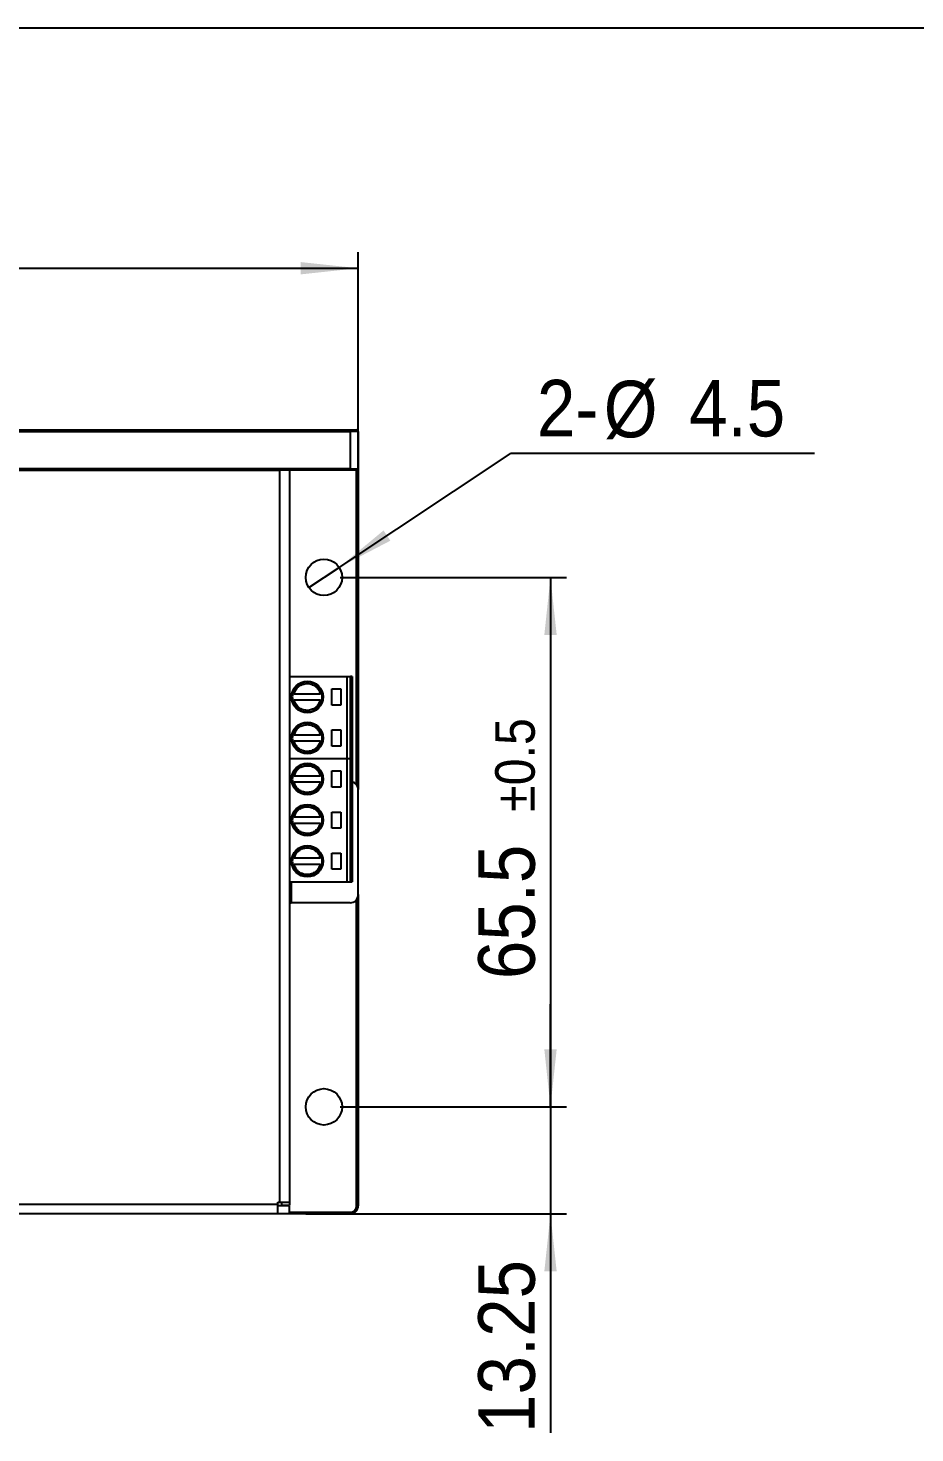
# Model space of a CAD drawing. Header units: millimetres. Extents: x 12 to 584, y 10 to 401.
# Drawn here: x 235.3 to 345, y 226.8 to 400.6 of the extents above; entities that cross this region are included whole.
import ezdxf

# ---------------------------------------------------------------- set-up
doc = ezdxf.new("R2010")
doc.units = ezdxf.units.MM
doc.header["$LTSCALE"] = 2
doc.layers.add('尺寸', color=4, linetype='Continuous')
doc.layers.add('草图直线', color=4, linetype='Continuous')
doc.styles.add('SLDTEXTSTYLE3', font='GOTHIC.TTF', dxfattribs={"width": 0.913})
doc.dimstyles.new('SLDDIMSTYLE0', dxfattribs={"dimtxt": 7, "dimasz": 7.112, "dimexe": 0, "dimexo": 0.0625, "dimgap": 1.75, "dimtad": 1, "dimdec": 0, "dimrnd": 1e-09, "dimzin": 12, "dimdsep": 46, "dimtxsty": 'SLDTEXTSTYLE3', "dimsah": 1, "dimcen": 0.09, "dimadec": 0, "dimazin": 3, "dimtol": 1, "dimtp": 0.3, "dimtm": 0.3, "dimtfac": 1, "dimtdec": 1, "dimtofl": 0, "dimtmove": 0, "dimatfit": 3, "dimfxl": 0, "dimfrac": 2, "dimtolj": 1, "dimarcsym": 0})
doc.dimstyles.new('SLDDIMSTYLE1', dxfattribs={"dimtxt": 7, "dimasz": 7.112, "dimexe": 0, "dimexo": 0.0625, "dimgap": 1.75, "dimtad": 1, "dimdec": 1, "dimrnd": 1e-09, "dimzin": 12, "dimdsep": 46, "dimtxsty": 'SLDTEXTSTYLE3', "dimsah": 1, "dimcen": 0.09, "dimadec": 0, "dimazin": 3, "dimtol": 1, "dimtp": 0.5, "dimtm": 0.5, "dimtfac": 1, "dimtdec": 1, "dimtofl": 0, "dimtmove": 0, "dimatfit": 3, "dimfxl": 0, "dimfrac": 2, "dimtolj": 1, "dimarcsym": 0})
doc.dimstyles.new('SLDDIMSTYLE3', dxfattribs={"dimtxt": 7, "dimasz": 7.112, "dimexe": 0, "dimexo": 0.0625, "dimgap": 1.75, "dimtad": 1, "dimdec": 0, "dimrnd": 1e-09, "dimzin": 12, "dimdsep": 46, "dimtxsty": 'SLDTEXTSTYLE3', "dimsah": 1, "dimcen": 0.09, "dimadec": 0, "dimazin": 3, "dimtfac": 1, "dimtdec": 1, "dimtmove": 0, "dimatfit": 0, "dimfxl": 0, "dimfrac": 2, "dimtolj": 1, "dimtzin": 12, "dimarcsym": 0})
doc.dimstyles.new('SLDDIMSTYLE4', dxfattribs={"dimtxt": 7, "dimasz": 7.112, "dimexe": 0, "dimexo": 0.0625, "dimgap": 1.75, "dimtad": 0, "dimtih": 1, "dimtoh": 1, "dimdec": 1, "dimrnd": 1e-09, "dimzin": 12, "dimdsep": 46, "dimtxsty": 'SLDTEXTSTYLE3', "dimblk1": 'NONE', "dimsah": 1, "dimcen": 0, "dimadec": 0, "dimazin": 3, "dimtfac": 1, "dimtdec": 1, "dimtmove": 0, "dimatfit": 3, "dimldrblk": 'NONE', "dimfxl": 0, "dimfrac": 2, "dimtolj": 1, "dimtzin": 12, "dimarcsym": 0})

# ---------------------------------------------------------------- blocks, each defined once
blk = doc.blocks.new('_D')
at = {"layer": '尺寸'}
for p, q in [((126.16, 308.39), (126.16, 372.89)), ((276.16, 308.39), (276.16, 372.89)), ((126.16, 370.89), (276.16, 370.89))]:
    blk.add_line(p, q, dxfattribs=at)
for points in [[(126.16, 370.89), (133.28, 370.13), (133.28, 371.65)], [(276.16, 370.89), (269.05, 371.65), (269.05, 370.13)]]:
    blk.add_solid(points, dxfattribs=at)
at = {"layer": '尺寸', "attachment_point": 1, "style": 'SLDTEXTSTYLE3'}
for s, insert, char_height in [('150', (181.83, 379.83), 7), ('±0.3', (199.93, 377.73), 4.9)]:
    blk.add_mtext(s, dxfattribs=dict(at, insert=insert, char_height=char_height))
blk = doc.blocks.new('_D_4')
at = {"layer": '尺寸'}
for p, q in [((273.91, 332.64), (301.94, 332.64)), ((299.94, 332.64), (299.94, 267.14)), ((273.91, 267.14), (301.94, 267.14))]:
    blk.add_line(p, q, dxfattribs=at)
for points in [[(299.94, 332.64), (299.18, 325.53), (300.71, 325.53)], [(299.94, 267.14), (300.71, 274.25), (299.18, 274.25)]]:
    blk.add_solid(points, dxfattribs=at)
at = {"layer": '尺寸', "attachment_point": 1, "rotation": 90, "style": 'SLDTEXTSTYLE3'}
for s, insert, char_height in [('±0.5', (293.1, 303.63), 4.9), ('65.5', (291, 282.94), 7)]:
    blk.add_mtext(s, dxfattribs=dict(at, insert=insert, char_height=char_height))
blk = doc.blocks.new('_D_5')
at = {"layer": '尺寸'}
for p, q in [((299.94, 267.14), (299.94, 279.84)), ((273.91, 267.14), (301.94, 267.14)), ((299.94, 267.14), (299.94, 253.89)), ((269.66, 253.89), (301.94, 253.89)), ((299.94, 253.89), (299.94, 226.8))]:
    blk.add_line(p, q, dxfattribs=at)
for points in [[(299.94, 267.14), (300.71, 274.25), (299.18, 274.25)], [(299.94, 253.89), (299.18, 246.78), (300.71, 246.78)]]:
    blk.add_solid(points, dxfattribs=at)
at = {"layer": '尺寸', "insert": (291, 226.8), "char_height": 7, "attachment_point": 1, "rotation": 90, "style": 'SLDTEXTSTYLE3'}
blk.add_mtext('13.25', dxfattribs=at)
blk = doc.blocks.new('_D_6')
at = {"layer": '尺寸'}
for p, q in [((273.79, 333.88), (295.09, 348.03)), ((295.09, 348.03), (332.61, 348.03)), ((270.04, 331.39), (273.79, 333.88))]:
    blk.add_line(p, q, dxfattribs=at)
blk.add_solid([(273.79, 333.88), (280.13, 337.18), (279.29, 338.45)], dxfattribs=at)
at = {"layer": '尺寸', "char_height": 7, "attachment_point": 1, "style": 'SLDTEXTSTYLE3'}
for s, insert in [('2-', (298.27, 357.08)), ('%%c', (306.54, 356.97)), ('4.5', (317.1, 357.08))]:
    blk.add_mtext(s, dxfattribs=dict(at, insert=insert))
blk = doc.blocks.new('_None')

msp = doc.modelspace()

# ---------------------------------------------------------------- linework, layer by layer
for p, q in [((127.16, 350.89), (275.16, 350.89)), ((127.16, 350.69), (275.16, 350.69)), ((275.16, 350.69), (275.16, 350.89)), ((276.16, 350.69), (275.16, 350.69)), ((275.16, 350.69), (275.16, 346.09)), ((276.16, 350.69), (276.16, 346.09)), ((275.16, 346.09), (127.16, 346.09)), ((135.86, 345.89), (266.46, 345.89)), ((266.46, 255.34), (266.46, 345.89)), ((267.13, 345.89), (266.46, 345.89)), ((275.16, 345.89), (267.13, 345.89)), ((267.66, 345.89), (267.66, 255.34)), ((275.16, 345.89), (275.16, 346.09)), ((275.16, 346.09), (276.16, 346.09)), ((275.96, 306.99), (275.96, 345.89)), ((276.16, 346.09), (276.16, 306.39)), ((267.66, 320.39), (274.79, 320.39)), ((274.79, 310.23), (274.79, 320.39)), ((274.79, 320.39), (275.2, 320.39)), ((275.2, 310.23), (275.2, 320.39)), ((275.27, 320.39), (275.2, 320.39)), ((275.27, 310.23), (275.27, 320.39)), ((275.34, 320.39), (275.27, 320.39)), ((275.34, 320.39), (275.34, 310.23)), ((275.39, 320.39), (275.34, 320.39)), ((275.39, 320.39), (275.39, 310.23)), ((275.4, 320.39), (275.39, 320.39)), ((275.4, 320.39), (275.4, 310.23)), ((268.24, 318.25), (271.45, 318.25)), ((272.9, 318.85), (274.01, 318.85)), ((272.9, 316.85), (272.9, 318.85)), ((274.01, 318.85), (274.01, 316.85)), ((271.45, 317.45), (268.24, 317.45)), ((274.01, 316.85), (272.9, 316.85)), ((268.24, 313.17), (271.45, 313.17)), ((272.9, 313.77), (274.01, 313.77)), ((272.9, 311.77), (272.9, 313.77)), ((274.01, 313.77), (274.01, 311.77)), ((271.45, 312.37), (268.24, 312.37)), ((274.01, 311.77), (272.9, 311.77)), ((267.66, 310.23), (274.79, 310.23)), ((274.79, 310.23), (275.2, 310.23)), ((274.79, 294.99), (274.79, 310.23)), ((275.2, 310.23), (275.27, 310.23)), ((275.2, 294.99), (275.2, 310.23)), ((275.27, 310.23), (275.34, 310.23)), ((275.27, 294.99), (275.27, 310.23)), ((275.34, 310.23), (275.39, 310.23)), ((275.34, 310.23), (275.34, 294.99)), ((275.39, 310.23), (275.4, 310.23)), ((275.39, 310.23), (275.39, 294.99)), ((275.4, 310.23), (275.4, 294.99)), ((268.24, 308.09), (271.45, 308.09)), ((272.9, 308.69), (274.01, 308.69)), ((272.9, 306.69), (272.9, 308.69)), ((274.01, 308.69), (274.01, 306.69)), ((271.45, 307.29), (268.24, 307.29)), ((274.01, 306.69), (272.9, 306.69)), ((276.16, 293.39), (276.16, 306.39)), ((268.24, 303.01), (271.45, 303.01)), ((272.9, 301.61), (272.9, 303.61)), ((272.9, 303.61), (274.01, 303.61)), ((274.01, 303.61), (274.01, 301.61)), ((271.45, 302.21), (268.24, 302.21)), ((274.01, 301.61), (272.9, 301.61)), ((268.24, 297.93), (271.45, 297.93)), ((272.9, 298.53), (274.01, 298.53)), ((272.9, 296.53), (272.9, 298.53)), ((274.01, 298.53), (274.01, 296.53)), ((271.45, 297.13), (268.24, 297.13)), ((274.01, 296.53), (272.9, 296.53)), ((267.66, 294.99), (274.79, 294.99)), ((267.86, 294.99), (267.86, 292.39)), ((274.79, 294.99), (275.2, 294.99)), ((275.2, 294.99), (275.27, 294.99)), ((275.27, 294.99), (275.34, 294.99)), ((275.34, 294.99), (275.39, 294.99)), ((275.39, 294.99), (275.4, 294.99)), ((267.66, 292.39), (267.86, 292.39)), ((275.16, 292.39), (267.86, 292.39)), ((275.96, 254.89), (275.96, 292.79)), ((276.16, 293.39), (276.16, 254.89)), ((136.11, 255.09), (266.21, 255.09)), ((266.21, 253.89), (136.11, 253.89)), ((266.21, 255.34), (266.46, 255.34)), ((266.21, 255.09), (266.21, 255.34)), ((266.21, 253.89), (266.21, 255.09)), ((267.66, 254.89), (266.21, 254.89)), ((267.66, 253.89), (266.21, 253.89)), ((266.46, 255.34), (267.66, 255.34)), ((266.66, 255.34), (266.66, 254.99)), ((266.66, 254.99), (267.66, 254.99)), ((267.66, 255.34), (267.66, 254.99)), ((267.66, 253.89), (267.66, 254.89)), ((267.66, 254.09), (275.16, 254.09)), ((275.16, 253.89), (267.66, 253.89)), ((275.16, 254.09), (275.16, 253.89)), ((275.96, 254.89), (276.16, 254.89))]:
    msp.add_line(p, q)
for centre, radius in [((271.91, 332.64), 2.25), ((269.85, 317.85), 1.95), ((269.85, 312.77), 1.95), ((269.85, 307.69), 1.95), ((269.85, 302.61), 1.95), ((269.85, 297.53), 1.95), ((271.91, 267.14), 2.25)]:
    msp.add_circle(centre, radius)
for centre, radius, start, end in [((275.96, 350.69), 0.2, 0, 90), ((275.96, 346.09), 0.2, 270, 0), ((269.85, 317.85), 1.85, 167.5566, 192.4434), ((269.85, 317.85), 1.85, 12.4434, 167.5566), ((269.85, 317.85), 1.85, 347.5566, 12.4434), ((269.85, 317.85), 1.85, 192.4434, 347.5566), ((269.85, 312.77), 1.85, 12.4434, 167.5566), ((269.85, 312.77), 1.85, 167.5566, 192.4434), ((269.85, 312.77), 1.85, 347.5566, 12.4434), ((269.85, 312.77), 1.85, 192.4434, 347.5566), ((269.85, 307.69), 1.85, 12.4434, 167.5566), ((269.85, 307.69), 1.85, 167.5566, 192.4434), ((269.85, 307.69), 1.85, 347.5566, 12.4434), ((269.85, 307.69), 1.85, 192.4434, 347.5566), ((275.16, 306.39), 1, 0, 76.5263), ((269.85, 302.61), 1.85, 12.4434, 167.5566), ((269.85, 302.61), 1.85, 167.5566, 192.4434), ((269.85, 302.61), 1.85, 347.5566, 12.4434), ((269.85, 302.61), 1.85, 192.4434, 347.5566), ((269.85, 297.53), 1.85, 12.4434, 167.5566), ((269.85, 297.53), 1.85, 167.5566, 192.4434), ((269.85, 297.53), 1.85, 347.5566, 12.4434), ((269.85, 297.53), 1.85, 192.4434, 347.5566), ((275.16, 293.39), 1, 270, 0), ((275.16, 254.89), 1, 270, 0)]:
    msp.add_arc(centre, radius, start, end)
for points, knots in [([(275.16, 350.89), (275.27, 350.89), (275.42, 350.89), (275.61, 350.89), (275.73, 350.89), (275.84, 350.89), (275.94, 350.89), (275.95, 350.89), (275.96, 350.89)], [0, 0, 0, 0, 0.239443, 0.3695074, 0.4999998, 0.6300645, 0.760557, 1, 1, 1, 1]), ([(275.96, 345.89), (275.95, 345.89), (275.94, 345.89), (275.84, 345.89), (275.73, 345.89), (275.61, 345.89), (275.42, 345.89), (275.27, 345.89), (275.16, 345.89)], [0, 0, 0, 0, 0.239443, 0.3695074, 0.4999998, 0.6300645, 0.760557, 1, 1, 1, 1]), ([(268.24, 318.25), (268.21, 318.25), (268.17, 318.25), (268.11, 318.25), (268.06, 318.25), (268.04, 318.25), (268.04, 318.25), (268.04, 318.25)], [0, 0, 0, 0, 0.2223218, 0.4447767, 0.6635444, 0.8766715, 1, 1, 1, 1]), ([(268.24, 318.25), (268.3, 318.42), (268.42, 318.77), (268.81, 319.18), (269.29, 319.44), (269.87, 319.54), (270.27, 319.46), (270.48, 319.38), (270.67, 319.3), (270.98, 319.09), (271.21, 318.81), (271.3, 318.65), (271.33, 318.58), (271.39, 318.45), (271.43, 318.32), (271.45, 318.25)], [0, 0, 0, 0, 0.124967, 0.249935, 0.374902, 0.499869, 0.645059, 0.646281, 0.655175, 0.780425, 0.899259, 0.899968, 0.906297, 0.949665, 1, 1, 1, 1]), ([(271.65, 318.25), (271.65, 318.25), (271.65, 318.25), (271.61, 318.25), (271.56, 318.25), (271.51, 318.25), (271.47, 318.25), (271.45, 318.25)], [0, 0, 0, 0, 0.207955, 0.415841, 0.625738, 0.840384, 1, 1, 1, 1]), ([(268.04, 317.45), (268.04, 317.45), (268.04, 317.45), (268.08, 317.45), (268.13, 317.45), (268.18, 317.45), (268.22, 317.45), (268.24, 317.45)], [0, 0, 0, 0, 0.207955, 0.415841, 0.625738, 0.840384, 1, 1, 1, 1]), ([(271.45, 317.45), (271.39, 317.27), (271.27, 316.93), (270.88, 316.52), (270.4, 316.25), (269.82, 316.15), (269.42, 316.23), (269.21, 316.32), (269.02, 316.4), (268.71, 316.6), (268.48, 316.89), (268.39, 317.05), (268.36, 317.11), (268.3, 317.25), (268.26, 317.38), (268.24, 317.45)], [0, 0, 0, 0, 0.124967, 0.249935, 0.374902, 0.499869, 0.645059, 0.646281, 0.655175, 0.780425, 0.899259, 0.899968, 0.906297, 0.949665, 1, 1, 1, 1]), ([(271.45, 317.45), (271.48, 317.45), (271.52, 317.45), (271.58, 317.45), (271.63, 317.45), (271.65, 317.45), (271.65, 317.45), (271.65, 317.45)], [0, 0, 0, 0, 0.222322, 0.444777, 0.663544, 0.876671, 1, 1, 1, 1]), ([(268.24, 313.17), (268.21, 313.17), (268.17, 313.17), (268.11, 313.17), (268.06, 313.17), (268.04, 313.17), (268.04, 313.17), (268.04, 313.17)], [0, 0, 0, 0, 0.222322, 0.444777, 0.663544, 0.876671, 1, 1, 1, 1]), ([(268.24, 313.17), (268.3, 313.34), (268.42, 313.69), (268.81, 314.1), (269.29, 314.36), (269.87, 314.46), (270.27, 314.38), (270.48, 314.3), (270.67, 314.22), (270.98, 314.01), (271.21, 313.73), (271.3, 313.57), (271.33, 313.5), (271.39, 313.37), (271.43, 313.24), (271.45, 313.17)], [0, 0, 0, 0, 0.124967, 0.249935, 0.374902, 0.499869, 0.645059, 0.646281, 0.655175, 0.780425, 0.899259, 0.899968, 0.906297, 0.949665, 1, 1, 1, 1]), ([(271.65, 313.17), (271.65, 313.17), (271.65, 313.17), (271.61, 313.17), (271.56, 313.17), (271.51, 313.17), (271.47, 313.17), (271.45, 313.17)], [0, 0, 0, 0, 0.207955, 0.415841, 0.625738, 0.840384, 1, 1, 1, 1]), ([(268.04, 312.37), (268.04, 312.37), (268.04, 312.37), (268.08, 312.37), (268.13, 312.37), (268.18, 312.37), (268.22, 312.37), (268.24, 312.37)], [0, 0, 0, 0, 0.207955, 0.415841, 0.625738, 0.840384, 1, 1, 1, 1]), ([(271.45, 312.37), (271.39, 312.19), (271.27, 311.85), (270.88, 311.44), (270.4, 311.17), (269.82, 311.07), (269.42, 311.15), (269.22, 311.23), (269.21, 311.24), (269.03, 311.31), (268.86, 311.42), (268.71, 311.56), (268.6, 311.67), (268.39, 311.92), (268.29, 312.21), (268.24, 312.37)], [0, 0, 0, 0, 0.124991, 0.249982, 0.374973, 0.499964, 0.645182, 0.645453, 0.647364, 0.652476, 0.780534, 0.781374, 0.787495, 0.888727, 1, 1, 1, 1]), ([(271.45, 312.37), (271.48, 312.37), (271.52, 312.37), (271.58, 312.37), (271.63, 312.37), (271.65, 312.37), (271.65, 312.37), (271.65, 312.37)], [0, 0, 0, 0, 0.222322, 0.444777, 0.663544, 0.876671, 1, 1, 1, 1]), ([(268.24, 308.09), (268.21, 308.09), (268.17, 308.09), (268.11, 308.09), (268.06, 308.09), (268.04, 308.09), (268.04, 308.09), (268.04, 308.09)], [0, 0, 0, 0, 0.222322, 0.444777, 0.663544, 0.876671, 1, 1, 1, 1]), ([(268.24, 308.09), (268.3, 308.26), (268.42, 308.61), (268.81, 309.02), (269.29, 309.28), (269.87, 309.38), (270.27, 309.3), (270.47, 309.22), (270.48, 309.22), (270.66, 309.14), (270.83, 309.03), (270.98, 308.9), (271.09, 308.79), (271.3, 308.54), (271.4, 308.24), (271.45, 308.09)], [0, 0, 0, 0, 0.124991, 0.249982, 0.374973, 0.499964, 0.645182, 0.645453, 0.647364, 0.652476, 0.780534, 0.781374, 0.787495, 0.888727, 1, 1, 1, 1]), ([(271.65, 308.09), (271.65, 308.09), (271.65, 308.09), (271.61, 308.09), (271.56, 308.09), (271.51, 308.09), (271.47, 308.09), (271.45, 308.09)], [0, 0, 0, 0, 0.207955, 0.415841, 0.625738, 0.840384, 1, 1, 1, 1]), ([(268.04, 307.29), (268.04, 307.29), (268.04, 307.29), (268.08, 307.29), (268.13, 307.29), (268.18, 307.29), (268.22, 307.29), (268.24, 307.29)], [0, 0, 0, 0, 0.207955, 0.415841, 0.625738, 0.840384, 1, 1, 1, 1]), ([(271.45, 307.29), (271.39, 307.11), (271.27, 306.77), (270.88, 306.36), (270.4, 306.09), (269.82, 305.99), (269.42, 306.07), (269.22, 306.15), (269.21, 306.16), (269.03, 306.23), (268.86, 306.34), (268.71, 306.48), (268.6, 306.59), (268.39, 306.84), (268.29, 307.13), (268.24, 307.29)], [0, 0, 0, 0, 0.124991, 0.249982, 0.374973, 0.499964, 0.645182, 0.645453, 0.647364, 0.652476, 0.780534, 0.781374, 0.787495, 0.888727, 1, 1, 1, 1]), ([(271.45, 307.29), (271.48, 307.29), (271.52, 307.29), (271.58, 307.29), (271.63, 307.29), (271.65, 307.29), (271.65, 307.29), (271.65, 307.29)], [0, 0, 0, 0, 0.2223218, 0.4447767, 0.6635444, 0.8766715, 1, 1, 1, 1]), ([(268.24, 303.01), (268.3, 303.18), (268.42, 303.53), (268.81, 303.94), (269.29, 304.2), (269.87, 304.3), (270.27, 304.22), (270.47, 304.14), (270.48, 304.14), (270.66, 304.06), (270.83, 303.95), (270.98, 303.82), (271.09, 303.71), (271.3, 303.46), (271.4, 303.16), (271.45, 303.01)], [0, 0, 0, 0, 0.124991, 0.249982, 0.374973, 0.499964, 0.645182, 0.645453, 0.647364, 0.652476, 0.780534, 0.781374, 0.787495, 0.888727, 1, 1, 1, 1]), ([(268.24, 303.01), (268.21, 303.01), (268.17, 303.01), (268.11, 303.01), (268.06, 303.01), (268.04, 303.01), (268.04, 303.01), (268.04, 303.01)], [0, 0, 0, 0, 0.222322, 0.444777, 0.663544, 0.876671, 1, 1, 1, 1]), ([(271.65, 303.01), (271.65, 303.01), (271.65, 303.01), (271.61, 303.01), (271.56, 303.01), (271.51, 303.01), (271.47, 303.01), (271.45, 303.01)], [0, 0, 0, 0, 0.207955, 0.415841, 0.625738, 0.840384, 1, 1, 1, 1]), ([(268.04, 302.21), (268.04, 302.21), (268.04, 302.21), (268.08, 302.21), (268.13, 302.21), (268.18, 302.21), (268.22, 302.21), (268.24, 302.21)], [0, 0, 0, 0, 0.207955, 0.415841, 0.625738, 0.840384, 1, 1, 1, 1]), ([(271.45, 302.21), (271.39, 302.03), (271.27, 301.69), (270.88, 301.28), (270.4, 301.01), (269.82, 300.91), (269.42, 300.99), (269.21, 301.08), (269.02, 301.16), (268.71, 301.36), (268.48, 301.65), (268.39, 301.81), (268.36, 301.87), (268.3, 302.01), (268.26, 302.14), (268.24, 302.21)], [0, 0, 0, 0, 0.124967, 0.249935, 0.374902, 0.499869, 0.645059, 0.646281, 0.655175, 0.780425, 0.899259, 0.899968, 0.906297, 0.949665, 1, 1, 1, 1]), ([(271.45, 302.21), (271.48, 302.21), (271.52, 302.21), (271.58, 302.21), (271.63, 302.21), (271.65, 302.21), (271.65, 302.21), (271.65, 302.21)], [0, 0, 0, 0, 0.222322, 0.444777, 0.663544, 0.876671, 1, 1, 1, 1]), ([(268.24, 297.93), (268.3, 298.1), (268.42, 298.45), (268.81, 298.86), (269.29, 299.12), (269.87, 299.22), (270.27, 299.14), (270.48, 299.06), (270.67, 298.98), (270.98, 298.77), (271.21, 298.49), (271.3, 298.33), (271.33, 298.26), (271.39, 298.13), (271.43, 298), (271.45, 297.93)], [0, 0, 0, 0, 0.124967, 0.249935, 0.374902, 0.499869, 0.645059, 0.646281, 0.655175, 0.780425, 0.899259, 0.899968, 0.906297, 0.949665, 1, 1, 1, 1]), ([(268.24, 297.93), (268.21, 297.93), (268.17, 297.93), (268.11, 297.93), (268.06, 297.93), (268.04, 297.93), (268.04, 297.93), (268.04, 297.93)], [0, 0, 0, 0, 0.222322, 0.444777, 0.663544, 0.876671, 1, 1, 1, 1]), ([(271.65, 297.93), (271.65, 297.93), (271.65, 297.93), (271.61, 297.93), (271.56, 297.93), (271.51, 297.93), (271.47, 297.93), (271.45, 297.93)], [0, 0, 0, 0, 0.207955, 0.415841, 0.625738, 0.840384, 1, 1, 1, 1]), ([(268.04, 297.13), (268.04, 297.13), (268.04, 297.13), (268.08, 297.13), (268.13, 297.13), (268.18, 297.13), (268.22, 297.13), (268.24, 297.13)], [0, 0, 0, 0, 0.207955, 0.415841, 0.625738, 0.840384, 1, 1, 1, 1]), ([(271.45, 297.13), (271.39, 296.95), (271.27, 296.61), (270.88, 296.2), (270.4, 295.93), (269.82, 295.83), (269.42, 295.91), (269.22, 295.99), (269.21, 296), (269.03, 296.07), (268.86, 296.18), (268.71, 296.32), (268.6, 296.43), (268.39, 296.68), (268.29, 296.97), (268.24, 297.13)], [0, 0, 0, 0, 0.124991, 0.249982, 0.374973, 0.499964, 0.645182, 0.645453, 0.647364, 0.652476, 0.780534, 0.781374, 0.787495, 0.888727, 1, 1, 1, 1]), ([(271.45, 297.13), (271.48, 297.13), (271.52, 297.13), (271.58, 297.13), (271.63, 297.13), (271.65, 297.13), (271.65, 297.13), (271.65, 297.13)], [0, 0, 0, 0, 0.222322, 0.444777, 0.663544, 0.876671, 1, 1, 1, 1]), ([(275.16, 254.09), (275.27, 254.1), (275.42, 254.11), (275.61, 254.21), (275.73, 254.32), (275.84, 254.44), (275.94, 254.63), (275.95, 254.79), (275.96, 254.89)], [0, 0, 0, 0, 0.239443, 0.369507, 0.5, 0.630064, 0.760557, 1, 1, 1, 1])]:
    msp.add_open_spline(points, degree=3, knots=knots)
at = {"layer": '草图直线'}
msp.add_line((584.2, 400.6), (12.25, 400.6), dxfattribs=at)

# ---------------------------------------------------------------- dimensions: what is measured, and where the dimension line sits
at = {"layer": '尺寸'}
dim = msp.add_linear_dim(base=(276.16, 370.89), p1=(126.16, 306.39), p2=(276.16, 306.39), dimstyle='SLDDIMSTYLE0', dxfattribs=at)
dim.commit()
dim.dimension.update_dxf_attribs({"geometry": '_D', "text_midpoint": (197.2, 370.89), "dimtype": 160})
dim = msp.add_diameter_dim_2p(p1=(270.04, 331.39), p2=(273.79, 333.88), text='2-<> ', dimstyle='SLDDIMSTYLE4', dxfattribs=at)
dim.commit()
dim.dimension.update_dxf_attribs({"geometry": '_D_6', "text_midpoint": (315.44, 353.64), "dimtype": 163})
for base, p1, p2, dimstyle, picture, middle in [((299.94, 267.14), (271.91, 332.64), (271.91, 267.14), 'SLDDIMSTYLE1', '_D_4', (299.94, 299.6)), ((299.94, 253.89), (271.91, 267.14), (267.66, 253.89), 'SLDDIMSTYLE3', '_D_5', (299.94, 238.44))]:
    dim = msp.add_linear_dim(base=base, p1=p1, p2=p2, angle=90, dimstyle=dimstyle, dxfattribs=at)
    dim.commit()
    dim.dimension.update_dxf_attribs({"geometry": picture, "text_midpoint": middle, "dimtype": 160})

doc.saveas('drawing.dxf')
